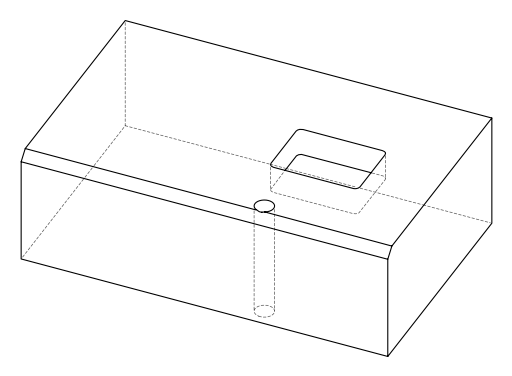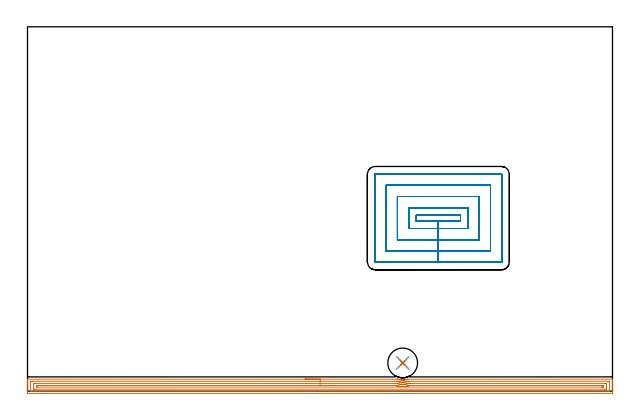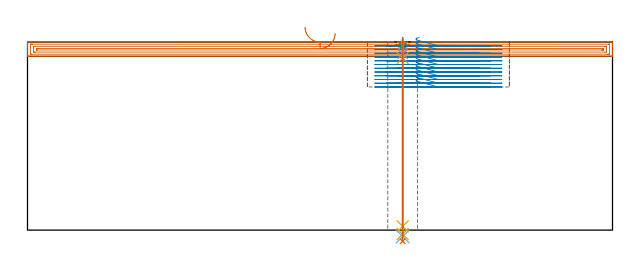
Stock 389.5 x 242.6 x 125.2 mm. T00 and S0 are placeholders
(PLAN: 7 operations, 6 tool changes, 36.6 min)
(1 AREA_MILL | FG_CHAMFER_SURFACE | UGT0205_001 | 12.66 min | 17575 mm3)
(2 MILL_RECTANGULAR_POCKET | POCKET_RECTANGULAR_STRAIGHT | NXT0201_013 | Follow Part, ap 2.5, ae 75% | 22.2 min | 193734 mm3)
(3 SPOT_DRILL | STEP1HOLE | NXT0321_9005460120000 | 0.05 min | 182 mm3)
(4 DRILL_BLIND_HOLE_INTO_CENTER | STEP1HOLE | NXT0301_023 | 0.04 min | 86 mm3)
(5 GUN_DRILL_THROUGH_HOLE | STEP1HOLE | UGT0307_001 | 0.56 min | 2276 mm3)
(6 SPADE_DRILL_TO_ENLARGE_THROUGH_HOLE | STEP1HOLE | UGT0306_003 | 0.53 min | 12776 mm3)
(7 DRILL_TO_ENLARGE_THROUGH_HOLE | STEP1HOLE | UGT0301_264 | 0.54 min | 23169 mm3)
(TOOL UGT0205_001 | Chamfer Mill 20 x 3 x 45 deg. | D20 FL50 Z2)
(TOOL NXT0201_013 | ENDMILL 10mm | D10 FL30 Z4)
(TOOL NXT0321_9005460120000 | NC Spot Drill, 142deg, 12mm, Carbide, Uncoated | D12 PA142 FL30 Z2)
(TOOL NXT0301_023 | Carbide Drill 5.2mm [860.1-0520-016A1-MM 2214] | D5.2 PA140 FL28 Z2)
(TOOL UGT0307_001 | Gun Drill 5 mm | D5 PA130 FL24 Z1)
(TOOL UGT0306_003 | Spade Drill 12.5mm | D12.5 PA132 FL10 Z2)
(TOOL UGT0301_264 | Twist Drill 19.8 mm | D19.8 PA118 FL140 Z2)
(OP 1 AREA_MILL)
G17 G21 G94 G90
T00 M6
G54
G17 G0 G90 X184.816 Y7.995 S1061 M3
G43 Z135.2 H0
Z135.195
G94 G1 X184.854 Z134.324 F250.
X184.968 Z133.459
X185.156 Z132.607
X185.419 Z131.775
X185.753 Z130.969
X186.155 Z130.195
X186.624 Z129.46
X187.155 Z128.768
X187.745 Z128.124
X188.388 Z127.535
X189.08 Z127.004
X189.816 Z126.535
X190.589 Z126.132
X191.395 Z125.798
X192.227 Z125.536
X193.079 Z125.347
X193.944 Z125.233
X194.816 Z125.195
X246.124 Y7.994 Z125.194
X246.179 Y7.995 Z125.192
X246.392 Y7.999 Z125.184
X246.442 Y7.988 Z125.175
X246.465 Y7.983 Z125.171
X246.581 Y7.94 Z125.137
X246.639 Y7.921 Z125.119
X246.76 Y7.88 Z125.078
X247.13 Y7.773 Z124.97
X247.414 Y7.701 Z124.896
X247.502 Y7.677 Z124.874
X247.754 Y7.623 Z124.822
X247.86 Y7.602 Z124.798
X247.949 Y7.583 Z124.779
X248.396 Y7.507 Z124.705
X248.843 Y7.453 Z124.651
X249.02 Y7.443 Z124.634
X249.291 Y7.421 Z124.616
X249.738 Y7.404 Z124.601
X250.185 Y7.414 Z124.611
X250.538 Y7.439 Z124.63
X250.632 Y7.443 Z124.637
X250.829 Y7.463 Z124.66
X251.079 Y7.49 Z124.687
X251.431 Y7.545 Z124.741
X251.527 Y7.559 Z124.756
X251.973 Y7.647 Z124.846
X252.323 Y7.737 Z124.931
X252.408 Y7.758 Z124.953
X252.867 Y7.888 Z125.087
X253.195 Y7.99 Z125.19
X389.339 Y8. Z125.2
X389.49 Y7.998 Z125.188
X389.497 Y7.868 Z125.061
X389.5 Y7.731 Z124.931
Y7.386 Z124.585
Y6.753 Z123.948
Y5.561 Z122.757
Y5.001 Z122.195
Y-1.129 Z116.069
X389.496 Y-1.412 Z115.785
X389.49 Y-1.492 Z115.705
X389.408 Y-1.499 Z115.699
X388.892 Y-1.5 Z115.7
X0.608
X0.088 Y-1.494 Z115.704
X0.01 Y-1.492 Z115.706
X0. Y-1.408 Z115.789
Y5.001 Z122.195
Y5.561 Z122.757
Y5.877 Z123.073
Y6.436 Z123.632
Y6.753 Z123.948
Y7.732 Z124.931
X0.003 Y7.868 Z125.061
X0.01 Y7.998 Z125.188
X0.161 Y8. Z125.2
X194.816 Y7.995 Z125.195
Y6.581 Z123.781
X245.359 Y6.579 Z123.779
X245.717 Y6.576 Z123.776
X245.895 Y6.573 Z123.773
X245.984 Y6.568 Z123.768
X246.075 Y6.545 Z123.745
X246.364 Y6.469 Z123.669
X246.968 Y6.32 Z123.52
X247.528 Y6.203 Z123.403
X247.711 Y6.171 Z123.371
X247.86 Y6.149 Z123.349
X248.568 Y6.058 Z123.258
X248.753 Y6.044 Z123.244
X249.52 Y6. Z123.2
X249.645 Y5.997 Z123.197
X250.399 Y6.013 Z123.213
X250.538 Y6.022 Z123.222
X251.223 Y6.081 Z123.281
X251.431 Y6.104 Z123.304
X252.003 Y6.191 Z123.391
X252.323 Y6.255 Z123.455
X252.738 Y6.346 Z123.546
X253.216 Y6.466 Z123.666
X253.584 Y6.559 Z123.759
X253.753 Y6.569 Z123.769
X254.109 Y6.573 Z123.773
X254.29 Y6.575 Z123.775
X387.107 Y6.585 Z123.785
X387.279 Y6.584 Z123.784
X387.453 Y6.58 Z123.78
X387.489 Y6.579 Z123.779
X387.493 Y6.555 Z123.755
X387.496 Y6.527 Z123.727
X387.499 Y6.368 Z123.568
X387.5 Y0.238 Z117.438
X387.498 Y0.109 Z117.309
X387.495 Y0.006 Z117.206
X387.49 Y-0.061 Z117.139
X387.483 Y-0.079 Z117.121
X387.467 Y-0.08 Z117.12
X387.107 Y-0.085 Z117.115
X386.937 Y-0.086 Z117.114
X386.215
X2.393 Y-0.085 Z117.115
X2.221 Y-0.084 Z117.116
X2.047 Y-0.08 Z117.12
X2.011 Y-0.079 Z117.121
X2.007 Y-0.055 Z117.145
X2.004 Y-0.027 Z117.173
X2.001 Y0.132 Z117.332
X2. Y6.262 Z123.462
X2.002 Y6.391 Z123.591
X2.005 Y6.494 Z123.694
X2.01 Y6.561 Z123.761
X2.017 Y6.579 Z123.779
X2.033 Y6.58 Z123.78
X2.393 Y6.584 Z123.784
X2.564 Y6.585 Z123.785
X3.285 Y6.586 Z123.786
X194.816 Y6.581 Z123.781
X194.815 Y5.167 Z122.367
X245.016 Y5.165 Z122.365
X245.182 Y5.163 Z122.363
X245.543 Y5.158 Z122.358
X246.028 Y5.048 Z122.248
X246.219 Y5.001 Z122.201
X246.968 Y4.848 Z122.048
X247.159 Y4.813 Z122.013
X247.86 Y4.712 Z121.912
X248.2 Y4.668 Z121.868
X248.753 Y4.625 Z121.825
X249.16 Y4.602 Z121.802
X249.645 Y4.582 Z121.782
X250.065 Y4.59 Z121.79
X250.538 Y4.603 Z121.803
X250.917 Y4.63 Z121.83
X251.431 Y4.674 Z121.874
X251.732 Y4.705 Z121.905
X252.323 Y4.793 Z121.993
X252.506 Y4.822 Z122.022
X253.216 Y4.963 Z122.163
X253.248 Y4.97 Z122.17
X253.389 Y5.001 Z122.201
X253.965 Y5.142 Z122.342
X254.028 Y5.154 Z122.354
X254.109 Y5.156 Z122.356
X254.838 Y5.161 Z122.361
X255.001
X384.429 Y5.171 Z122.371
X385.15 Y5.17 Z122.37
X385.322 Y5.168 Z122.368
X385.485 Y5.164 Z122.364
X385.492 Y5.001 Z122.201
X385.498 Y4.829 Z122.029
X385.5 Y3.25 Z120.45
Y2.374 Z119.574
X385.499 Y2.2 Z119.4
X385.491 Y1.499 Z118.699
X385.488 Y1.335 Z118.535
X384.429 Y1.329 Z118.529
X5.071
X4.35 Y1.33 Z118.53
X4.178 Y1.332 Z118.532
X4.015 Y1.335 Z118.535
X4.007 Y1.499 Z118.699
X4.002 Y1.671 Z118.871
X4. Y3.25 Z120.45
Y4.126 Z121.326
X4.001 Y4.3 Z121.5
X4.009 Y5.001 Z122.201
X4.012 Y5.164 Z122.364
X5.071 Y5.171 Z122.371
X194.815 Y5.167 Z122.367
Y3.753 Z120.953
X243.779 Y3.751 Z120.951
X244.29 Y3.75 Z120.95
X244.674 Y3.749 Z120.949
X245.182 Y3.744 Z120.944
X245.677 Y3.641 Z120.841
X246.075 Y3.561 Z120.761
X246.792 Y3.422 Z120.622
X246.968 Y3.395 Z120.595
X247.839 Y3.271 Z120.471
X247.86 Y3.269 Z120.469
X248.054 Y3.25 Z120.45
X248.753 Y3.201 Z120.401
X248.806 Y3.198 Z120.398
X249.464 Y3.171 Z120.371
X249.645 Y3.165 Z120.365
X249.733 Y3.164 Z120.364
X249.906 Y3.167 Z120.367
X250.538 Y3.182 Z120.382
X250.605 Y3.184 Z120.384
X250.748 Y3.193 Z120.393
X251.431 Y3.242 Z120.442
X251.519 Y3.25 Z120.45
X252.239 Y3.333 Z120.533
X252.323 Y3.344 Z120.544
X253.008 Y3.454 Z120.654
X253.216 Y3.494 Z120.694
X253.747 Y3.605 Z120.805
X254.311 Y3.726 Z120.926
X254.399 Y3.74 Z120.94
X254.499 Y3.743 Z120.943
X255.001 Y3.746 Z120.946
X255.387 Y3.747 Z120.947
X383.02 Y3.756 Z120.956
X383.368 Y3.755 Z120.955
X383.429 Y3.753 Z120.953
X383.486 Y3.75 Z120.95
X383.49 Y3.665 Z120.865
X383.5 Y3.286 Z120.486
Y3.25 Z120.45
X383.496 Y2.83 Z120.03
X383.494 Y2.778 Z119.978
X383.491 Y2.756 Z119.956
X383.469 Y2.75 Z119.95
X383.334 Y2.746 Z119.946
X383.16 Y2.744 Z119.944
X382.644 Y2.743 Z119.943
X382.269
X6.48
X6.132 Y2.745 Z119.945
X6.071 Y2.746 Z119.946
X6.013 Y2.749 Z119.949
X6. Y3.25 Z120.45
X6.004 Y3.67 Z120.87
X6.006 Y3.722 Z120.922
X6.009 Y3.744 Z120.944
X6.031 Y3.75 Z120.95
X6.167 Y3.754 Z120.954
X6.34 Y3.756 Z120.956
X6.856 Y3.757 Z120.957
X7.232
X194.815 Y3.753 Z120.953
X195.687 Z120.991
X196.552 Z121.104
X197.404 Y3.752 Z121.293
X198.236 Z121.556
X199.042 Z121.889
X199.815 Z122.292
X200.551 Z122.761
X201.243 Z123.292
X201.887 Z123.881
X202.476 Z124.524
X203.007 Z125.217
X203.476 Z125.952
X203.879 Z126.726
X204.213 Z127.532
X204.475 Z128.364
X204.664 Z129.216
X204.778 Z130.081
X204.816 Z130.952
G0 Z135.2
M5
M2
(OP 2 MILL_RECTANGULAR_POCKET)
G17 G21 G94 G90
T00 M6
G54
G17 G0 G90 X260.745 Y117.1 S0 M3
G43 Z135.2 H0
Z128.2
G94 G1 X258.8 Z127.679 F250.
Y113.3 Z126.66
X273.55 Z122.708
X288.3 F500.
Y117.1
X258.8
Y113.3
X273.55
Y108.3
X293.3
Y122.1
X253.8
Y108.3
X273.55
Y100.8
X300.8
Y129.6
X246.3
Y100.8
X273.55
Y93.3
X308.3
Y137.1
X238.8
Y93.3
X273.55
Y85.8
X315.5
G3 X315.8 Y86.1 R0.3
G1 Y144.3
G3 X315.5 Y144.6 R0.3
G1 X231.6
G3 X231.3 Y144.3 R0.3
G1 Y86.1
G3 X231.6 Y85.8 R0.3
G1 X273.55
X274.55
G0 X260.745 Y117.1 Z125.708
G1 X258.8 Z125.187 F250.
Y113.3 Z124.169
X273.55 Z120.217
X288.3 F500.
Y117.1
X258.8
Y113.3
X273.55
Y108.3
X293.3
Y122.1
X253.8
Y108.3
X273.55
Y100.8
X300.8
Y129.6
X246.3
Y100.8
X273.55
Y93.3
X308.3
Y137.1
X238.8
Y93.3
X273.55
Y85.8
X315.5
G3 X315.8 Y86.1 R0.3
G1 Y144.3
G3 X315.5 Y144.6 R0.3
G1 X231.6
G3 X231.3 Y144.3 R0.3
G1 Y86.1
G3 X231.6 Y85.8 R0.3
G1 X273.55
X274.55
G0 X260.745 Y117.1 Z123.217
G1 X258.8 Z122.695 F250.
Y113.3 Z121.677
X273.55 Z117.725
X288.3 F500.
Y117.1
X258.8
Y113.3
X273.55
Y108.3
X293.3
Y122.1
X253.8
Y108.3
X273.55
Y100.8
X300.8
Y129.6
X246.3
Y100.8
X273.55
Y93.3
X308.3
Y137.1
X238.8
Y93.3
X273.55
Y85.8
X315.5
G3 X315.8 Y86.1 R0.3
G1 Y144.3
G3 X315.5 Y144.6 R0.3
G1 X231.6
G3 X231.3 Y144.3 R0.3
G1 Y86.1
G3 X231.6 Y85.8 R0.3
G1 X273.55
X274.55
G0 X260.745 Y117.1 Z120.725
G1 X258.8 Z120.204 F250.
Y113.3 Z119.186
X273.55 Z115.233
X288.3 F500.
Y117.1
X258.8
Y113.3
X273.55
Y108.3
X293.3
Y122.1
X253.8
Y108.3
X273.55
Y100.8
X300.8
Y129.6
X246.3
Y100.8
X273.55
Y93.3
X308.3
Y137.1
X238.8
Y93.3
X273.55
Y85.8
X315.5
G3 X315.8 Y86.1 R0.3
G1 Y144.3
G3 X315.5 Y144.6 R0.3
G1 X231.6
G3 X231.3 Y144.3 R0.3
G1 Y86.1
G3 X231.6 Y85.8 R0.3
G1 X273.55
X274.55
G0 X260.745 Y117.1 Z118.233
G1 X258.8 Z117.712 F250.
Y113.3 Z116.694
X273.55 Z112.742
X288.3 F500.
Y117.1
X258.8
Y113.3
X273.55
Y108.3
X293.3
Y122.1
X253.8
Y108.3
X273.55
Y100.8
X300.8
Y129.6
X246.3
Y100.8
X273.55
Y93.3
X308.3
Y137.1
X238.8
Y93.3
X273.55
Y85.8
X315.5
G3 X315.8 Y86.1 R0.3
G1 Y144.3
G3 X315.5 Y144.6 R0.3
G1 X231.6
G3 X231.3 Y144.3 R0.3
G1 Y86.1
G3 X231.6 Y85.8 R0.3
G1 X273.55
X274.55
G0 X260.745 Y117.1 Z115.742
G1 X258.8 Z115.22 F250.
Y113.3 Z114.202
X273.55 Z110.25
X288.3 F500.
Y117.1
X258.8
Y113.3
X273.55
Y108.3
X293.3
Y122.1
X253.8
Y108.3
X273.55
Y100.8
X300.8
Y129.6
X246.3
Y100.8
X273.55
Y93.3
X308.3
Y137.1
X238.8
Y93.3
X273.55
Y85.8
X315.5
G3 X315.8 Y86.1 R0.3
G1 Y144.3
G3 X315.5 Y144.6 R0.3
G1 X231.6
G3 X231.3 Y144.3 R0.3
G1 Y86.1
G3 X231.6 Y85.8 R0.3
G1 X273.55
X274.55
G0 X260.745 Y117.1 Z113.25
G1 X258.8 Z112.729 F250.
Y113.3 Z111.711
X273.55 Z107.758
X288.3 F500.
Y117.1
X258.8
Y113.3
X273.55
Y108.3
X293.3
Y122.1
X253.8
Y108.3
X273.55
Y100.8
X300.8
Y129.6
X246.3
Y100.8
X273.55
Y93.3
X308.3
Y137.1
X238.8
Y93.3
X273.55
Y85.8
X315.5
G3 X315.8 Y86.1 R0.3
G1 Y144.3
G3 X315.5 Y144.6 R0.3
G1 X231.6
G3 X231.3 Y144.3 R0.3
G1 Y86.1
G3 X231.6 Y85.8 R0.3
G1 X273.55
X274.55
G0 X260.745 Y117.1 Z110.758
G1 X258.8 Z110.237 F250.
Y113.3 Z109.219
X273.55 Z105.267
X288.3 F500.
Y117.1
X258.8
Y113.3
X273.55
Y108.3
X293.3
Y122.1
X253.8
Y108.3
X273.55
Y100.8
X300.8
Y129.6
X246.3
Y100.8
X273.55
Y93.3
X308.3
Y137.1
X238.8
Y93.3
X273.55
Y85.8
X315.5
G3 X315.8 Y86.1 R0.3
G1 Y144.3
G3 X315.5 Y144.6 R0.3
G1 X231.6
G3 X231.3 Y144.3 R0.3
G1 Y86.1
G3 X231.6 Y85.8 R0.3
G1 X273.55
X274.55
G0 X260.745 Y117.1 Z108.267
G1 X258.8 Z107.745 F250.
Y113.3 Z106.727
X273.55 Z102.775
X288.3 F500.
Y117.1
X258.8
Y113.3
X273.55
Y108.3
X293.3
Y122.1
X253.8
Y108.3
X273.55
Y100.8
X300.8
Y129.6
X246.3
Y100.8
X273.55
Y93.3
X308.3
Y137.1
X238.8
Y93.3
X273.55
Y85.8
X315.5
G3 X315.8 Y86.1 R0.3
G1 Y144.3
G3 X315.5 Y144.6 R0.3
G1 X231.6
G3 X231.3 Y144.3 R0.3
G1 Y86.1
G3 X231.6 Y85.8 R0.3
G1 X273.55
X274.55
G0 X260.745 Y117.1 Z105.775
G1 X258.8 Z105.254 F250.
Y113.3 Z104.236
X273.55 Z100.283
X288.3 F500.
Y117.1
X258.8
Y113.3
X273.55
Y108.3
X293.3
Y122.1
X253.8
Y108.3
X273.55
Y100.8
X300.8
Y129.6
X246.3
Y100.8
X273.55
Y93.3
X308.3
Y137.1
X238.8
Y93.3
X273.55
Y85.8
X315.5
G3 X315.8 Y86.1 R0.3
G1 Y144.3
G3 X315.5 Y144.6 R0.3
G1 X231.6
G3 X231.3 Y144.3 R0.3
G1 Y86.1
G3 X231.6 Y85.8 R0.3
G1 X273.55
X274.55
G0 X260.745 Y117.1 Z103.283
G1 X258.8 Z102.762 F250.
Y113.3 Z101.744
X273.55 Z97.792
X288.3 F500.
Y117.1
X258.8
Y113.3
X273.55
Y108.3
X293.3
Y122.1
X253.8
Y108.3
X273.55
Y100.8
X300.8
Y129.6
X246.3
Y100.8
X273.55
Y93.3
X308.3
Y137.1
X238.8
Y93.3
X273.55
Y85.8
X315.5
G3 X315.8 Y86.1 R0.3
G1 Y144.3
G3 X315.5 Y144.6 R0.3
G1 X231.6
G3 X231.3 Y144.3 R0.3
G1 Y86.1
G3 X231.6 Y85.8 R0.3
G1 X273.55
X274.55
G0 X260.745 Y117.1 Z100.792
G1 X258.8 Z100.27 F250.
Y113.3 Z99.252
X273.55 Z95.3
X288.3 F500.
Y117.1
X258.8
Y113.3
X273.55
Y108.3
X293.3
Y122.1
X253.8
Y108.3
X273.55
Y100.8
X300.8
Y129.6
X246.3
Y100.8
X273.55
Y93.3
X308.3
Y137.1
X238.8
Y93.3
X273.55
Y85.8
X315.5
G3 X315.8 Y86.1 R0.3
G1 Y144.3
G3 X315.5 Y144.6 R0.3
G1 X231.6
G3 X231.3 Y144.3 R0.3
G1 Y86.1
G3 X231.6 Y85.8 R0.3
G1 X273.55
X274.55
G0 Z135.2
M5
M2
(OP 3 SPOT_DRILL)
G17 G21 G94 G90
T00 M6
G54
G17 G0 G90 X249.8 Y18.8 S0 M3
G43 Z135.2 H0
G94 G81 G98 Z122.2 F250. R128.2
G80
M5
M2
(OP 4 DRILL_BLIND_HOLE_INTO_CENTER)
G17 G21 G94 G90
T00 M6
G54
G17 G0 G90 X249.8 Y18.8 S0 M3
G43 Z135.2 H1
G94 G81 G98 Z117.4 F250. R127.2
G80
M5
M2
(OP 5 GUN_DRILL_THROUGH_HOLE)
G17 G21 G94 G90
T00 M6
G54
G17 G0 G90 X249.8 Y18.8 M8
G43 Z135.2 H0
Z123.062
S716 M3
G94 G1 Z114.644 F125. M26
G4 X.084
Z2.5 F250.
G4 X.084
Z-2.666 F125.
G4 X.084
M5
M9
G0 Z123.062
Z135.2
M2
(OP 6 SPADE_DRILL_TO_ENLARGE_THROUGH_HOLE)
G17 G21 G94 G90
T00 M6
G54
G17 G0 G90 X249.8 Y18.8 S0 M3
G43 Z135.2 H0
G94 G73 G98 Z-4.283 F250. Q11.771 R127.2
G80
M5
M2
(OP 7 DRILL_TO_ENLARGE_THROUGH_HOLE)
G17 G21 G94 G90
T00 M6
G54
G17 G0 G90 X249.8 Y18.8 S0 M3
G43 Z135.2 H0
G94 G73 G98 Z-7.449 F250. Q18.95 R127.2
G80
M5
M2
